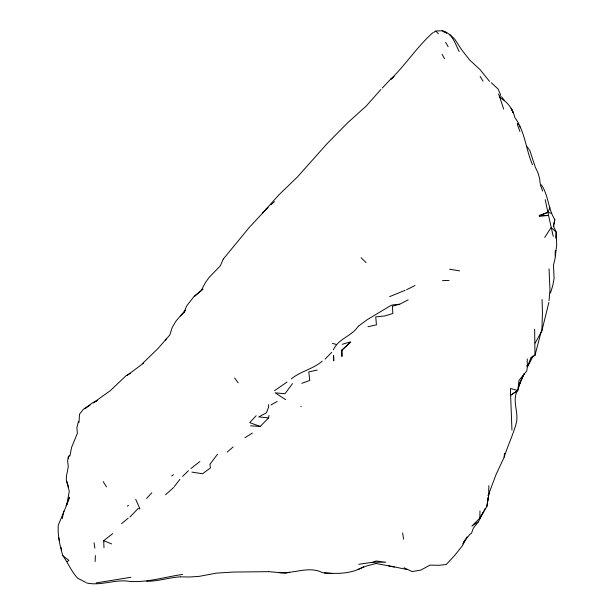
<?xml version="1.0" encoding="UTF-8"?>
<svg xmlns="http://www.w3.org/2000/svg" width="615" height="615" viewBox="0 0 615 615"><rect width="100%" height="100%" fill="white"/><g stroke="black" fill="none" stroke-linecap="round" stroke-linejoin="round"><path stroke-width="0.92" d="M479.961 510.819L479.854 518.114L471.82 526.14L478.539 521.635L485.273 508.259M555.837 250.489L555.33 250.966L555.23 257.839L553.5 265.042L554.084 278.618L552.724 285.744L550.471 293.055M95.156 561.526L95.371 555.606M511.949 430.108L510.604 395.253L517.745 390.464L518.999 380.439L526.832 370.784L527.324 366.778L530.968 357.784L534.958 355.401L534.65 329.179M488.625 491.362L488.902 485.589M78.989 422.397L79.52 414.195L83.271 409.375L92.542 402.871L97.631 400.396M489.479 491.293L488.11 495.721L496.067 474.519L504.169 457.153L504.454 453.27M549.034 300.704L549.979 289.988L549.041 268.801M555.653 238.105L556.183 232.047L553.339 225.782L554.815 219.532C547.919 208.962 548.665 195.263 541.308 184.8M535.165 343.078L541.853 330.932L542.445 313.066L542.069 299.482M486.834 506.591L488.279 497.558L486.834 506.591L479.854 518.114L483.221 512.295M69.341 455.346L68.28 456.914L67.619 460.966L68.28 466.777L66.458 476.11L66.259 479.992L69.272 491.27L66.874 504.554L58.302 525.056C57.549 535.657 59.924 545.659 62.815 555.676C68.188 562.994 71.317 571.481 77.675 578.231L85.954 582.482M554.815 219.532L553.646 226.62L553.339 225.782M250.613 425.811L260.23 426.433L268.563 417.893L268.993 415.409M548.888 302.372L541.853 330.932M69.802 456.353L71.601 447.359L77.359 433.383L76.898 427.525L78.505 421.252M487.472 501.602L489.563 491.339M62.192 518.737L63.868 511.119M534.958 355.401L541.146 331.823M517.1 391.002C512.041 401.618 518.999 412.542 516.246 423.343C513.033 434.92 507.721 445.698 504.169 457.153M553.246 236.398L548.542 215.411L539.424 216.357L539.593 215.788L547.888 212.306L551.317 213.39M517.745 390.464L510.435 388.496L510.604 395.253L517.745 390.464L520.59 381.362L524.165 373.782L518.668 386.105L520.59 381.362M66.874 504.554L69.487 497.174L66.112 505.699M180.472 315.987L184.054 312.443L186.522 306.201L194.194 296.192L201.036 290.764L205.502 282.462L209.023 277.55L220.424 265.711L223.199 259.199M549.964 207.724L547.888 212.306L548.542 215.411L539.255 215.488L547.888 212.306L545.19 199.614M527.939 366.156L533.251 355.708L530.968 357.784M467.085 536.88L462.265 545.974L454.454 555.691L446.244 564.509L438.626 565.3L430.039 565.116L420.821 570.09L412.173 571.589L404.024 567.768M333.422 349.82C338.127 338.65 351.695 336.359 358.115 326.419M462.78 543.868L465.624 539.178M544.698 237.482L551.163 227.519L556.183 232.047L556.698 244.739L555.391 255.901L555.33 250.966M184.054 312.443L185.53 310.291M341.732 350.319L350.365 342.309L341.732 350.319L341.955 356.523L341.917 350.058M292.532 383.583L284.945 393.761L275.189 392.831L285.706 399.688M217.533 454.201L209.915 464.317L210.438 467.961L202.535 473.758L191.911 472.12M174.322 486.573L179.903 479.285M262.567 212.982L278.972 194.809L297.429 176.959L327.249 143.472L347.729 122.716L366.117 106.164L380.916 89.436M463.695 542.015L469.537 534.735L471.551 533.12L473.427 527.993L478.539 521.635M223.322 259.03L249.321 227.365L268.009 207.355L265.073 210.445M165.289 340.103L169.809 334.998L172.223 327.434L176.121 320.915L185.299 310.214M146.585 498.45L151.844 492.769M256.14 415.755L249.705 422.643L260.23 426.433M129.957 517.03L138.029 508.605L139.959 508.897L135.7 499.272M382.261 88.076L390.194 79.658L393.608 76.937M166.311 339.003L158.001 348.505L142.288 363.749M325.104 359.06L331.693 352.364M182.609 476.356L188.474 470.683M165.527 494.775L173.761 487.388M270.915 204.849L274.49 201.674M227.15 452.117L233.108 446.959M194.732 296.23L203.111 289.081M121.57 523.634L128.158 518.161M433.721 32.534L435.589 31.027L442.3 30.75C452.332 32.995 455.031 43.488 459.19 51.529M394.169 76.514L390.594 79.397C405.654 64.729 417.208 46.655 432.829 32.687M127.313 506.222L128.481 505.299M190.965 468.499L199.921 461.496M103.973 547.642L103.712 540.677L112.73 533.62M171.685 476.056L173.507 474.642M143.595 363.088L126.79 375.642M322.237 361.151C313.158 369.046 300.666 371.199 291.356 378.855M358.483 326.127L366.886 319.9L389.449 306.316L392.193 304.971L399.658 304.233L408.176 299.859M67.12 561.641L68.88 560.38L62.815 555.676M287.036 382.046L274.536 390.671M84.847 408.798L90.013 405.2M244.962 437.688L252.342 433.075M270.938 404.977L277.18 401.495M130.303 373.382L126.152 375.634L110.07 390.871L93.257 402.848L97.093 400.796M406.584 289.75L415.04 285.506M363.642 566.653C351.334 574.195 336.505 573.972 322.637 572.68C308.361 565.5 293.417 574.226 278.58 572.619M389.626 296.63L405.116 290.318M358.13 569.398L365.971 566.154L376.18 563.478M372.921 562.233L376.111 560.972L385.751 562.225L372.921 562.233L358.722 564.301M301.75 383.345L309.752 380.447L308.776 371.921L317.248 370.046M300.75 406.692L301.273 406.53M342.217 344.315L350.412 341.848M399.658 304.233L392.408 306.178L392.839 313.489L384.644 315.972L375.734 316.886L376.442 324.812L367.993 326.734M289.404 572.227L285.998 573.134L268.824 571.681M182.64 574.418C165.104 576.932 147.769 582.582 129.896 581.444C115.289 578.815 101.014 586.264 86.615 582.951M130.91 577.285L96.171 582.897M180.564 576.847C169.125 577.385 158.155 581.452 146.624 581.267M442.523 280.617L449.081 280.432M268.555 571.666L233.116 572.058L216.442 573.126L199.26 576.347L190.227 577.001L180.841 576.87M324.559 573.019L332.015 573.48M406.992 569.513L393.431 566.707M268.563 417.893L258.784 416.909L266.487 412.742L268.747 406.707L268.378 404.716M449.557 269.224L459.643 270.884M392.616 566.569L375.711 563.448M388.534 565.892L394.392 567.099M332.454 343.37L336.52 344.531M103.712 540.677L111.599 543.921M532.521 164.743C525.679 149.168 525.179 131.71 514.824 117.496C512.971 109.132 507.398 101.744 499.91 97.631L498.573 93.949M491.247 82.718L498.012 88.929L500.426 94.387L499.91 97.631L503.67 109.07M442.3 30.75L444.637 32.472L445.483 32.272L446.728 33.533M449.673 34.286L454.762 39.199L461.619 49.692L469.614 59.947L480.146 69.695L489.563 81.411M361.067 257.685L366.063 262.613M436.02 31.234L438.426 33.764M501.579 96.755L504.385 100.422M234.561 377.979L238.22 382.83M483.044 81.172L480.154 76.437M527.24 146.839L529.861 150.552L535.342 167.272L537.925 172.692L539.57 178.304L540.285 184.108M517.461 123.292L518.476 124.784M519.49 126.275L520.505 127.774M103.189 481.63L106.51 486.896M445.675 42.335L448.135 46.763M442.108 54.305L444.568 58.794M512.595 111.446L513.179 112.622L511.157 108.217L512.303 110.854M517.361 124.522L519.898 131.456M540.316 184.661L542.607 191.081M526.901 365.471L527.324 366.778L527.224 358.876M66.874 481.607L68.588 487.049M58.763 537.756L59.371 540.37M61 547.35L61.608 549.971M68.28 456.914L68.642 458.69M539.255 215.488L539.424 216.357M94.041 542.791L94.879 548.157M402.656 532.859L403.563 539.194M333.737 360.759L333.584 355.539L333.737 360.759"/></g></svg>
